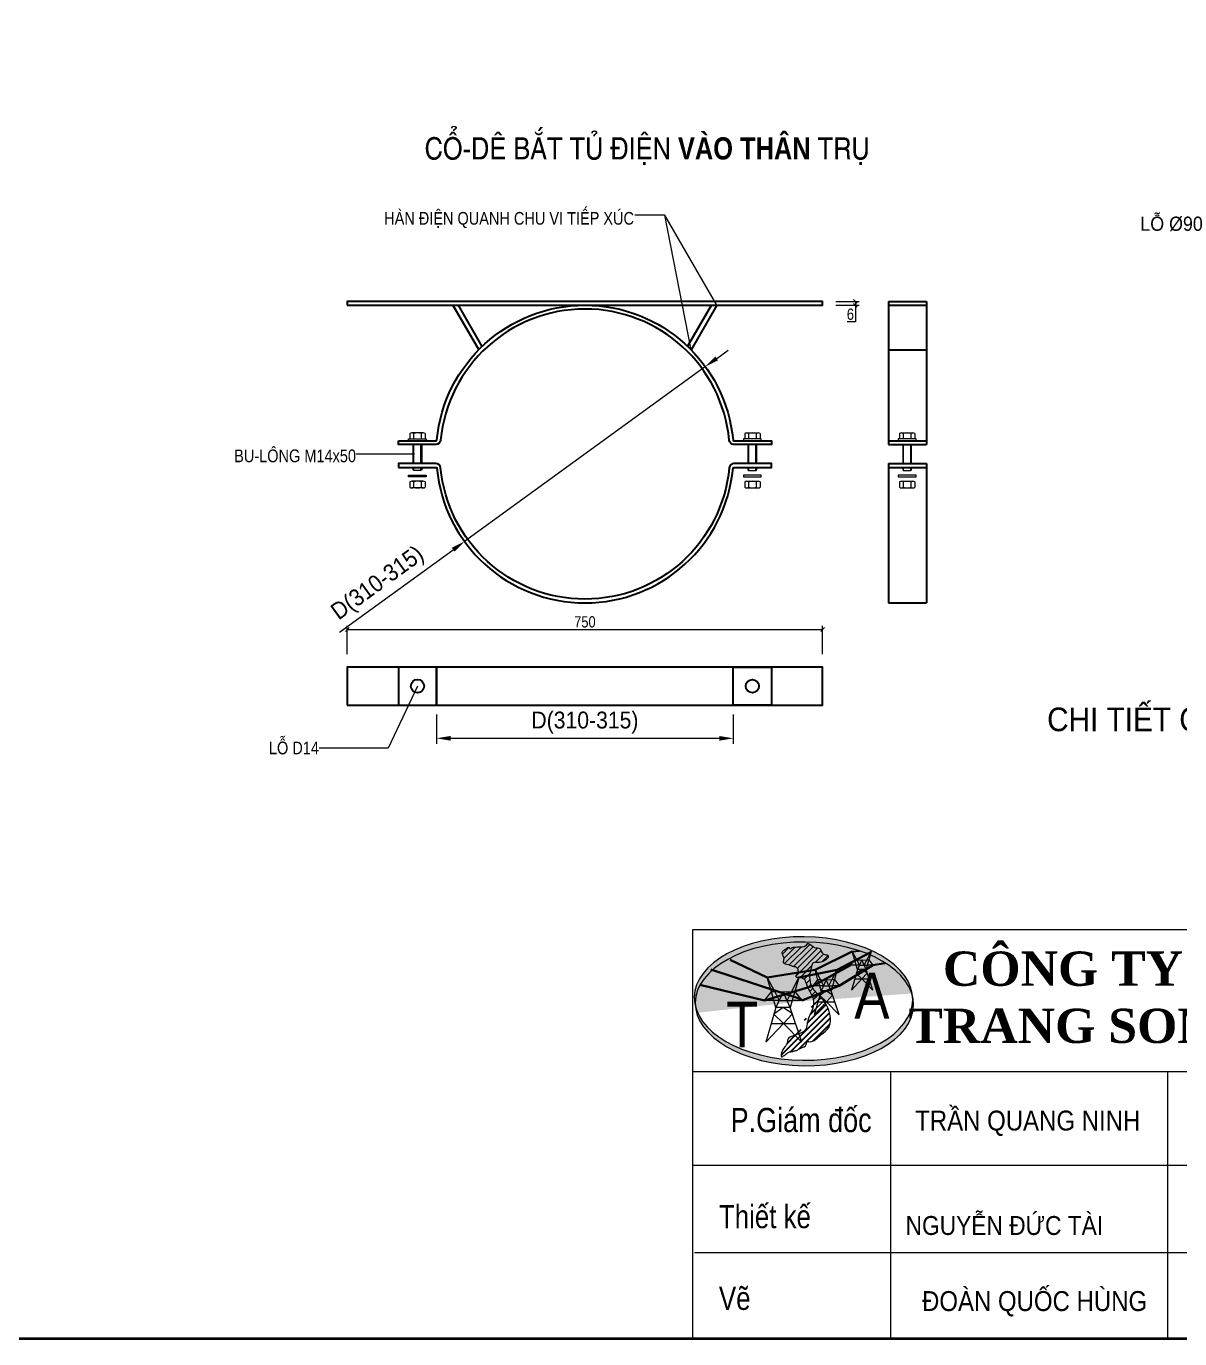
# Model space of a CAD drawing. Header units: millimetres. Extents: x -23083795 to 376618, y 113268 to 3804440.
# Drawn here: x 342228 to 348394, y 114394 to 121408 of the extents above; entities that cross this region are included whole.
import ezdxf
from ezdxf.enums import TextEntityAlignment as Align

# ---------------------------------------------------------------- set-up
doc = ezdxf.new("R2010")
doc.units = ezdxf.units.MM
doc.header["$LTSCALE"] = 6
for name, color, linetype, lineweight in [('DIM', 4, 'Continuous', 13), ('Duongcoban', 4, 'Continuous', 30), ('Khung', 7, 'Continuous', 20), ('Khung ten', 7, 'Continuous', 20), ('Netcoban', 4, 'Continuous', 25), ('netlonkhungten', 32, 'Continuous', 35), ('Netvua', 3, 'Continuous', 20), ('Text', 7, 'Continuous', 13)]:
    doc.layers.add(name, color=color, linetype=linetype, lineweight=lineweight)
doc.styles.get("Standard").update_dxf_attribs({"font": 'VHELVCN_1.TTF', "height": 60})
doc.styles.add('VN', font='VHELVEN_0.TTF')
doc.styles.add('VNI-HELVE', font='VHELVEN_0.TTF', dxfattribs={"width": 0.9})
doc.styles.add('VNI-Time', font='VTIMESN_1.TTF', dxfattribs={"width": 0.9})
doc.dimstyles.new('D50', dxfattribs={"dimtxt": 60, "dimasz": 75, "dimexe": 30, "dimexo": 50, "dimgap": 25, "dimtad": 1, "dimdec": 0, "dimdsep": 46, "dimtxsty": 'VNI-HELVE', "dimcen": 0, "dimclrd": 256, "dimclre": 256, "dimclrt": 7, "dimadec": 0, "dimazin": 0, "dimtfac": 1, "dimtdec": 0, "dimtmove": 1, "dimatfit": 3, "dimfxl": 1, "dimtolj": 1, "dimtzin": 0, "dimlwd": -1, "dimlwe": -1, "dimarcsym": 0})
doc.dimstyles.new('ISO-20', dxfattribs={"dimtxt": 35, "dimasz": 10, "dimexe": 10, "dimexo": 20, "dimgap": 10, "dimtad": 1, "dimtoh": 1, "dimdec": 0, "dimrnd": 1, "dimtxsty": 'Standard', "dimblk": 'OBLIQUE', "dimcen": 2.5, "dimclrd": 7, "dimclre": 7, "dimclrt": 7, "dimadec": 0, "dimazin": 0, "dimtfac": 1, "dimtdec": 0, "dimtmove": 0, "dimatfit": 3, "dimfxl": 1, "dimlwd": 0, "dimlwe": 0, "dimarcsym": 0})
doc.dimstyles.new('TU-10', dxfattribs={"dimtxt": 35, "dimasz": 20, "dimexe": 20, "dimexo": 70, "dimgap": 10, "dimtad": 1, "dimtoh": 1, "dimdec": 0, "dimlfac": 0.333333, "dimrnd": 1, "dimtxsty": 'Standard', "dimblk": 'OBLIQUE', "dimcen": 2.5, "dimclrd": 7, "dimclre": 7, "dimclrt": 7, "dimadec": 0, "dimazin": 0, "dimtfac": 1, "dimtdec": 0, "dimtmove": 0, "dimatfit": 3, "dimfxl": 1, "dimlwd": 0, "dimlwe": 0, "dimarcsym": 0})
pattern_1 = [(45, (-262210.55, 52092.975), (-15.69980445, 15.69980445), [])]

# ---------------------------------------------------------------- blocks, each defined once
blk = doc.blocks.new('*D187')
at = {"layer": 'Defpoints', "color": 0}
for p in [(344421.1, 117780), (346007.8, 117779.7), (346007.8, 117602.7)]:
    blk.add_point(p, dxfattribs=at)
at = {"layer": 'DIM'}
for p, q in [((344421.1, 117730), (344421.1, 117572.7)), ((346007.8, 117729.7), (346007.8, 117572.7)), ((344496.1, 117602.7), (345932.8, 117602.7))]:
    blk.add_line(p, q, dxfattribs=at)
for points in [[(344496.1, 117615.2), (344496.1, 117590.2), (344421.1, 117602.7)], [(345932.8, 117615.2), (345932.8, 117590.2), (346007.8, 117602.7)]]:
    blk.add_solid(points, dxfattribs=at)
at = {"layer": 'DIM', "color": 7, "insert": (345214.4, 117686.9), "char_height": 90, "attachment_point": 5, "style": 'VNI-HELVE'}
blk.add_mtext('\\A1;D(310-315)', dxfattribs=at)
blk = doc.blocks.new('_Oblique')
at = {"color": 0, "lineweight": -2}
blk.add_line((-0.5, -0.5), (0.5, 0.5), dxfattribs=at)
blk = doc.blocks.new('*D188')
at = {"layer": 'Defpoints', "color": 0}
for p in [(346485, 118184), (343943.9, 117983.2), (346485, 117983.2)]:
    blk.add_point(p, dxfattribs=at)
at = {"layer": 'Netcoban', "color": 7, "lineweight": 0}
for p, q in [((343943.9, 118053.2), (343943.9, 118204)), ((343943.9, 118184), (346485, 118184)), ((346485, 118053.2), (346485, 118204))]:
    blk.add_line(p, q, dxfattribs=at)
at = {"layer": 'Netcoban', "color": 7, "lineweight": 0, "xscale": 20, "yscale": 20, "zscale": 20, "rotation": 180}
blk.add_blockref('_Oblique', (343943.9, 118184), dxfattribs=at)
at = {"layer": 'Netcoban', "color": 7, "lineweight": 0, "xscale": 20, "yscale": 20, "zscale": 20}
blk.add_blockref('_Oblique', (346485, 118184), dxfattribs=at)
at = {"layer": 'Netcoban', "color": 7, "insert": (345214.4, 118224.6), "char_height": 60, "attachment_point": 5}
blk.add_mtext('750', dxfattribs=at)
blk = doc.blocks.new('*D189')
at = {"layer": 'Defpoints', "color": 0}
for p in [(345858.2, 119588.8), (344570.7, 118654.6)]:
    blk.add_point(p, dxfattribs=at)
at = {"layer": 'DIM'}
for p, q in [((345918.9, 119632.8), (345979.6, 119676.9)), ((345858.2, 119588.8), (344570.7, 118654.6)), ((343903.3, 118170.3), (344510, 118610.5))]:
    blk.add_line(p, q, dxfattribs=at)
for points in [[(345911.5, 119642.9), (345926.2, 119622.7), (345858.2, 119588.8)], [(344502.7, 118620.6), (344517.4, 118600.4), (344570.7, 118654.6)]]:
    blk.add_solid(points, dxfattribs=at)
at = {"layer": 'DIM', "color": 7, "insert": (344110.9, 118424.9), "char_height": 90, "attachment_point": 5, "rotation": 35.96516, "style": 'VNI-HELVE'}
blk.add_mtext('\\A1;D(310-315)', dxfattribs=at)
blk = doc.blocks.new('*D190')
at = {"layer": 'Defpoints', "color": 0}
for p in [(346485, 119937.3), (346485, 119917), (346660.1, 119917)]:
    blk.add_point(p, dxfattribs=at)
at = {"layer": 'Netcoban', "color": 7, "lineweight": 0}
for p, q in [((346555, 119937.3), (346680.1, 119937.3)), ((346660.1, 119937.3), (346660.1, 119917)), ((346555, 119917), (346680.1, 119917)), ((346660.1, 119917), (346660.1, 119827.7)), ((346660.1, 119827.7), (346617, 119827.7))]:
    blk.add_line(p, q, dxfattribs=at)
at = {"layer": 'Netcoban', "color": 7, "lineweight": 0, "xscale": 20, "yscale": 20, "zscale": 20}
for p, rotation in [((346660.1, 119937.3), 90), ((346660.1, 119917), 270)]:
    blk.add_blockref('_Oblique', p, dxfattribs=dict(at, rotation=rotation))
at = {"layer": 'Netcoban', "color": 7, "insert": (346633.6, 119868.4), "char_height": 60, "attachment_point": 5}
blk.add_mtext('6', dxfattribs=at)
blk = doc.blocks.new('COTLOGO')
at = {"layer": 'Khung'}
for p, q in [((31212.1, 146981.8), (31220.3, 146966)), ((31216.6, 146966), (31212.1, 146981.8)), ((31238.4, 146966.1), (31246.5, 146981.8)), ((31246.5, 146981.8), (31242.1, 146966.5)), ((31246.5, 146981.8), (31242.1, 146966.5)), ((31209, 146956.8), (31216.6, 146966)), ((31220.3, 146966), (31216.6, 146966)), ((31219.3, 146956.8), (31216.6, 146966)), ((31220.3, 146966), (31238.6, 146966.4)), ((31220.3, 146966), (31225, 146956.8)), ((31229.3, 146966.2), (31221.5, 146949)), ((31237.1, 146949), (31229.3, 146966.2)), ((31233.6, 146956.8), (31238.4, 146966.1)), ((31238.6, 146966.4), (31242.1, 146966.5)), ((31242.1, 146966.5), (31239.3, 146956.8)), ((31242.1, 146966.5), (31249.6, 146956.8)), ((31219.3, 146956.8), (31209, 146956.8)), ((31225, 146956.8), (31219.3, 146956.8)), ((31221.5, 146949), (31219.3, 146956.8)), ((31225, 146956.8), (31233.6, 146956.8)), ((31233.6, 146956.8), (31239.3, 146956.8)), ((31239.3, 146956.8), (31237.1, 146949)), ((31249.6, 146956.8), (31239.3, 146956.8)), ((31221.5, 146949), (31210.6, 146911.5)), ((31229.3, 146949), (31219.3, 146941.7)), ((31219.3, 146941.7), (31229.7, 146931.8)), ((31237.1, 146949), (31221.5, 146949)), ((31239.4, 146942.1), (31229.3, 146949)), ((31229.7, 146931.8), (31239.4, 146942.1)), ((31249.6, 146911.5), (31237.1, 146949)), ((31210.6, 146911.5), (31229.7, 146931.8)), ((31216.5, 146931.8), (31242.8, 146931.8)), ((31229.7, 146931.8), (31249.6, 146911.5))]:
    blk.add_line(p, q, dxfattribs=at)
blk.add_lwpolyline([(31237.1, 146949), (31229.3, 146966.2), (31221.5, 146949)], dxfattribs=at)

msp = doc.modelspace()

# ---------------------------------------------------------------- hatches: boundary and pattern name
h = msp.add_hatch()
h.set_pattern_fill('ANSI31', color=256, scale=177.623011, style=0)
h.set_pattern_definition(pattern_1)
edge = h.paths.add_edge_path()
edge.add_spline(control_points=[(346430.00707, 116224.46857), (346430.77924, 116222.60911), (346440.3554, 116197.20241), (346432.78424, 116147.96556), (346400.43305, 116096.96225), (346401.87838, 116042.31465), (346358.78181, 116022.77423), (346329.33604, 116014.56197), (346294.07144, 115999.90794), (346299.57947, 115962.6454), (346272.37345, 115948.25037), (346270.62965, 115930.17381), (346263.122, 115923.42033), (346266.32837, 115913.83312), (346260.29181, 115896.51837), (346280.18093, 115907.28073), (346290.26749, 115916.94547), (346305.90557, 115927.85398), (346320.30226, 115928.37888), (346333.80019, 115932.27658), (346350.35424, 115935.85861), (346369.73555, 115951.84067), (346402.04552, 115954.68463), (346398.93042, 115984.77091), (346423.13913, 115977.9256), (346449.29334, 115993.56726), (346480.49397, 116024.51336), (346528.78884, 116055.35615), (346528.36862, 116121.76772), (346511.30748, 116170.06739), (346486.67905, 116207.66725), (346468.31392, 116225.39377), (346458.63719, 116235.64028)], knot_values=[325.2065401229, 325.2065401229, 325.2065401229, 325.2065401229, 329.3844731738, 381.6250710517, 416.9810768634, 456.3326094966, 477.659535536, 506.1850717693, 524.358493758, 546.7861121352, 569.0085848396, 577.6012925026, 582.5990451646, 587.2551023114, 598.191610277, 604.0603111456, 621.9080645466, 633.0664320861, 640.7890581099, 651.1470585155, 662.1706276019, 674.9075483351, 703.4941224785, 712.4215163118, 718.2547650629, 745.3790726193, 772.3795870547, 810.7015532213, 854.8148979211, 894.0482779137, 917.4558884682, 946.5418220516, 946.5418220516, 946.5418220516, 946.5418220516], degree=3, periodic=0)
edge.add_line((346499.15735, 116188.00805), (346439.48005, 116124.77857))
edge.add_line((346439.48005, 116124.77857), (346468.74724, 116225.12323))
edge.add_spline(control_points=[(346430.00707, 116224.46857), (346430.77924, 116222.60911), (346440.3554, 116197.20241), (346432.78424, 116147.96556), (346400.43305, 116096.96225), (346401.87838, 116042.31465), (346358.78181, 116022.77423), (346329.33604, 116014.56197), (346294.07144, 115999.90794), (346299.57947, 115962.6454), (346272.37345, 115948.25037), (346270.62965, 115930.17381), (346263.122, 115923.42033), (346266.32837, 115913.83312), (346260.29181, 115896.51837), (346280.18093, 115907.28073), (346290.26749, 115916.94547), (346305.90557, 115927.85398), (346320.30226, 115928.37888), (346333.80019, 115932.27658), (346350.35424, 115935.85861), (346369.73555, 115951.84067), (346402.04552, 115954.68463), (346398.93042, 115984.77091), (346423.13913, 115977.9256), (346449.29334, 115993.56726), (346480.49397, 116024.51336), (346528.78884, 116055.35615), (346528.36862, 116121.76772), (346511.30748, 116170.06739), (346486.67905, 116207.66725), (346468.31392, 116225.39377), (346458.63719, 116235.64028)], knot_values=[325.2065401229, 325.2065401229, 325.2065401229, 325.2065401229, 329.3844731738, 381.6250710517, 416.9810768634, 456.3326094966, 477.659535536, 506.1850717693, 524.358493758, 546.7861121352, 569.0085848396, 577.6012925026, 582.5990451646, 587.2551023114, 598.191610277, 604.0603111456, 621.9080645466, 633.0664320861, 640.7890581099, 651.1470585155, 662.1706276019, 674.9075483351, 703.4941224785, 712.4215163118, 718.2547650629, 745.3790726193, 772.3795870547, 810.7015532213, 854.8148979211, 894.0482779137, 917.4558884682, 946.5418220516, 946.5418220516, 946.5418220516, 946.5418220516], degree=3, periodic=0)
edge.add_line((346458.63719, 116235.64028), (346430.00707, 116224.46857))
edge.add_spline(control_points=[(346430.00707, 116224.46857), (346430.77924, 116222.60911), (346440.3554, 116197.20241), (346432.78424, 116147.96556), (346400.43305, 116096.96225), (346401.87838, 116042.31465), (346358.78181, 116022.77423), (346329.33604, 116014.56197), (346294.07144, 115999.90794), (346299.57947, 115962.6454), (346272.37345, 115948.25037), (346270.62965, 115930.17381), (346263.122, 115923.42033), (346266.32837, 115913.83312), (346260.29181, 115896.51837), (346280.18093, 115907.28073), (346290.26749, 115916.94547), (346305.90557, 115927.85398), (346320.30226, 115928.37888), (346333.80019, 115932.27658), (346350.35424, 115935.85861), (346369.73555, 115951.84067), (346402.04552, 115954.68463), (346398.93042, 115984.77091), (346423.13913, 115977.9256), (346449.29334, 115993.56726), (346480.49397, 116024.51336), (346528.78884, 116055.35615), (346528.36862, 116121.76772), (346511.30748, 116170.06739), (346486.67905, 116207.66725), (346468.31392, 116225.39377), (346458.63719, 116235.64028)], knot_values=[325.2065401229, 325.2065401229, 325.2065401229, 325.2065401229, 329.3844731738, 381.6250710517, 416.9810768634, 456.3326094966, 477.659535536, 506.1850717693, 524.358493758, 546.7861121352, 569.0085848396, 577.6012925026, 582.5990451646, 587.2551023114, 598.191610277, 604.0603111456, 621.9080645466, 633.0664320861, 640.7890581099, 651.1470585155, 662.1706276019, 674.9075483351, 703.4941224785, 712.4215163118, 718.2547650629, 745.3790726193, 772.3795870547, 810.7015532213, 854.8148979211, 894.0482779137, 917.4558884682, 946.5418220516, 946.5418220516, 946.5418220516, 946.5418220516], degree=3, periodic=0)
edge.add_line((346359.08881, 116023.82999), (346373.71796, 115979.94256))
edge.add_line((346373.71796, 115979.94256), (346337.77319, 116016.64876))
at = {"layer": 'Duongcoban'}
h = msp.add_hatch(color=2, dxfattribs=at)
edge = h.paths.add_edge_path()
edge.add_ellipse((346382.99237, 116212.57129), major_axis=(-583.78164, 6.33658), ratio=0.5655754413, start_angle=183.233374708, end_angle=368.269123217)
edge.add_line((345803.01243, 116191.79688), (345804.0737, 116192.16343))
edge.add_ellipse((346387.81906, 116183.65186), major_axis=(-583.78164, 6.33658), ratio=0.5655754413, start_angle=235.144016234, end_angle=359.622540799, ccw=False)
edge.add_line((346724.40025, 116450.9671), (346743.20756, 116460.80907))
edge.add_line((346743.20756, 116460.80907), (346745.02101, 116464.3164))
edge.add_line((346745.02101, 116464.3164), (346739.40571, 116444.66282))
edge.add_ellipse((346387.81906, 116183.65186), major_axis=(-583.78164, 6.33658), ratio=0.5655754413, start_angle=188.269123217, end_angle=233.320823776, ccw=False)
at = {"layer": 'Khung ten'}
h = msp.add_hatch(color=256, dxfattribs=at)
edge = h.paths.add_edge_path()
edge.add_ellipse((346382.99237, 116212.57129), major_axis=(-583.78164, 6.33658), ratio=0.5655754413, start_angle=-176.766625292, end_angle=8.269123217)
edge.add_ellipse((346387.81906, 116183.65186), major_axis=(-583.78164, 6.33658), ratio=0.5655754413, start_angle=-171.730876783, end_angle=3.233374708, ccw=False)
h = msp.add_hatch(color=256, dxfattribs=at)
edge = h.paths.add_edge_path()
edge.add_ellipse((346387.81906, 116183.65186), major_axis=(-583.78164, 6.33658), ratio=0.5655754413, start_angle=188.269123217, end_angle=359.622540799, ccw=False)
edge.add_ellipse((346382.99237, 116212.57129), major_axis=(-583.78164, 6.33658), ratio=0.5655754413, start_angle=183.233374708, end_angle=368.269123217)
edge.add_line((345803.01243, 116191.79688), (345804.0737, 116192.16343))
h = msp.add_hatch(color=256, dxfattribs=at)
edge = h.paths.add_edge_path()
edge.add_ellipse((346382.99237, 116212.57129), major_axis=(-583.78164, 6.33658), ratio=0.5655754413, start_angle=-176.766625292, end_angle=8.269123217)
edge.add_ellipse((346387.81906, 116183.65186), major_axis=(-583.78164, 6.33658), ratio=0.5655754413, start_angle=-171.730876783, end_angle=3.233374708, ccw=False)
at = {"layer": 'Text'}
h = msp.add_hatch(color=256, dxfattribs=at)
h.set_gradient(color1=(0, 0, 255), one_color=1, tint=1)
edge = h.paths.add_edge_path()
edge.add_ellipse((346382.99237, 116212.57129), major_axis=(-583.78164, 6.33658), ratio=0.5655754413, start_angle=183.233374708, end_angle=368.269123217)
edge.add_line((345803.01243, 116191.79688), (345804.0737, 116192.16343))
edge.add_ellipse((346387.81906, 116183.65186), major_axis=(-583.78164, 6.33658), ratio=0.5655754413, start_angle=235.144016234, end_angle=359.622540799, ccw=False)
edge.add_line((346724.40025, 116450.9671), (346743.20756, 116460.80907))
edge.add_line((346743.20756, 116460.80907), (346745.02101, 116464.3164))
edge.add_line((346745.02101, 116464.3164), (346739.40571, 116444.66282))
edge.add_ellipse((346387.81906, 116183.65186), major_axis=(-583.78164, 6.33658), ratio=0.5655754413, start_angle=188.269123217, end_angle=233.320823776, ccw=False)
edge = h.paths.add_edge_path()
edge.add_ellipse((346387.81906, 116183.65186), major_axis=(-583.78164, 6.33658), ratio=0.5655754413, start_angle=3.233374709, end_angle=188.269123217)
edge.add_ellipse((346382.99237, 116212.57129), major_axis=(-583.78164, 6.33658), ratio=0.5655754413, start_angle=8.269123217, end_angle=183.233374708, ccw=False)
h = msp.add_hatch(dxfattribs=at)
h.set_pattern_fill('ANSI31', color=256, scale=177.623011, style=0)
h.set_pattern_definition(pattern_1)
edge = h.paths.add_edge_path()
edge.add_spline(control_points=[(346342.60027, 116485.30255), (346347.70605, 116485.80787), (346364.98187, 116487.51768), (346390.8883, 116484.50441), (346405.85167, 116513.39212), (346426.19299, 116492.56461), (346445.74756, 116479.0424), (346476.3577, 116485.23118), (346480.66675, 116455.75953), (346496.79356, 116444.516), (346536.54952, 116442.927), (346475.73215, 116395.12508), (346435.37999, 116413.09435), (346419.23862, 116357.01464), (346411.29295, 116309.87774), (346434.95491, 116263.13442), (346458.04758, 116234.9604), (346485.33288, 116209.72243), (346511.30748, 116170.06739), (346528.36862, 116121.76772), (346528.78884, 116055.35615), (346480.49397, 116024.51336), (346449.29334, 115993.56726), (346423.13913, 115977.9256), (346398.93042, 115984.77091), (346402.04552, 115954.68463), (346369.73555, 115951.84067), (346350.35424, 115935.85861), (346333.80019, 115932.27658), (346320.30226, 115928.37888), (346305.90557, 115927.85398), (346290.26749, 115916.94547), (346280.18093, 115907.28073), (346260.29181, 115896.51837), (346266.32837, 115913.83312), (346263.122, 115923.42033), (346270.62965, 115930.17381), (346272.37345, 115948.25037), (346299.57947, 115962.6454), (346294.07144, 115999.90794), (346329.33604, 116014.56197), (346358.78181, 116022.77423), (346401.87838, 116042.31465), (346400.43305, 116096.96225), (346432.78424, 116147.96556), (346442.62024, 116211.93108), (346409.55476, 116258.10226), (346396.11101, 116293.14761), (346384.07875, 116330.9927), (346327.67543, 116321.3428), (346354.29686, 116347.76559), (346354.07404, 116367.11132), (346344.07845, 116383.94319), (346323.08621, 116383.20922), (346306.32405, 116396.82019), (346266.72663, 116397.90226), (346284.79425, 116430.52509), (346259.66531, 116451.87733), (346277.28445, 116471.25273), (346289.91149, 116475.60052), (346296.72322, 116485.29943), (346308.62035, 116487.2815), (346311.3045, 116473.38495), (346318.53222, 116483.6575), (346328.99861, 116485.02957), (346337.74163, 116485.20504), (346342.60027, 116485.30255)], knot_values=[0, 0, 0, 0, 10.7735665845, 36.4532534733, 45.4679442593, 66.3045279719, 75.3944756711, 97.7216199934, 113.4382851597, 125.6911224312, 137.561709047, 178.2417659291, 199.701129756, 215.4548631019, 279.0507724077, 301.4044117601, 320.192794705, 354.2924737063, 377.7000842608, 416.9334642534, 461.0468089532, 499.3687751198, 526.3692895552, 553.4935971116, 559.3268458626, 568.254239696, 596.8408138394, 609.5777345726, 620.601303659, 630.9593040646, 638.6819300884, 649.8402976279, 667.6880510289, 673.5567518975, 684.4932598631, 689.1493170099, 694.1470696719, 702.7397773349, 724.9622500393, 747.3898684165, 765.5632904052, 794.0888266385, 815.4157526779, 854.7672853111, 890.1232911228, 942.3638890007, 973.9951801077, 1003.1788865432, 1022.1051133158, 1049.2720402717, 1062.8327235385, 1076.0292904817, 1089.8338192272, 1096.0900800592, 1116.7058842414, 1137.4361290827, 1150.6731388105, 1174.7028723421, 1185.0988354929, 1197.2627979239, 1201.6706222426, 1209.4680776792, 1215.0854598908, 1219.5329080381, 1227.4927713461, 1237.4490430488, 1237.4490430488, 1237.4490430488, 1237.4490430488], degree=3, periodic=0)

# ---------------------------------------------------------------- linework, layer by layer
at = {"color": 7}
msp.add_line((346645.00031, 116463.87098), (346682.15785, 116467.77714), dxfattribs=at)
at = {"layer": 'Duongcoban', "color": 2}
for p, q in [((346189.20982, 116325.10024), (345990.59146, 116418.76119)), ((346444.85222, 116366.52646), (346643.71713, 116464.3164)), ((346563.04008, 116366.52646), (346743.20756, 116460.80907)), ((346371.277, 116209.39984), (345887.09046, 116366.62971)), ((346189.52909, 116325.2967), (346444.85222, 116366.52646)), ((346358.36888, 116325.2967), (346563.04008, 116366.52646)), ((346434.10787, 116280.57165), (346634.50769, 116390.64085)), ((346573.78443, 116280.57165), (346754.23046, 116390.64085)), ((346754.23046, 116390.64085), (346820.08885, 116400.5276)), ((346174.18001, 116202.50411), (345829.58112, 116286.40138)), ((346174.18001, 116202.50411), (346434.10787, 116280.57165)), ((346373.71796, 116202.50411), (346573.78443, 116280.57165))]:
    msp.add_line(p, q, dxfattribs=at)
at = {"layer": 'Khung'}
for points in [[(354578.63975, 114399.52338), (354578.63975, 116579.43536), (345789.26319, 116579.43536), (345789.26319, 114399.52338)], [(345789.26319, 115821.66543), (354578.63975, 115821.66543)], [(346850.59746, 114399.52338), (346850.59746, 115821.66543)], [(348329.76036, 114399.52338), (348329.76036, 115821.66543)], [(345789.26319, 115321.7981), (349599.7958, 115321.7981)], [(345800.2886, 114855.42437), (354578.63975, 114855.42437)], [(345789.26319, 114399.52338), (354578.63975, 114399.52338)]]:
    msp.add_lwpolyline(points, dxfattribs=at)
at = {"layer": 'Netcoban'}
for p, q in [((346836.67628, 119937.34033), (346836.67628, 119172.82524)), ((346836.67628, 119937.34033), (347039.95763, 119937.34033)), ((347039.95763, 119937.34033), (347039.95763, 119172.82524)), ((344508.85662, 119917.01219), (344646.55623, 119678.50948)), ((344665.2486, 119696.95368), (344538.19776, 119917.01219)), ((345763.64047, 119696.95368), (345890.69132, 119917.01219)), ((345920.03245, 119917.01219), (345782.33285, 119678.50948)), ((346836.67628, 119917.01219), (347039.95763, 119917.01219)), ((346836.67628, 119678.50948), (347039.95763, 119678.50948)), ((346836.67628, 119193.15337), (347039.95763, 119193.15337)), ((346836.67628, 119172.82524), (347039.95763, 119172.82524)), ((346836.67628, 119070.52258), (347039.95763, 119070.52258)), ((346836.67628, 119070.52258), (346836.67628, 118326.33564)), ((346836.67628, 119050.19445), (347039.95763, 119050.19445)), ((347039.95763, 119070.52258), (347039.95763, 118326.33564)), ((346836.67628, 118326.33564), (347039.95763, 118326.33564))]:
    msp.add_line(p, q, dxfattribs=at)
for points in [[(343943.9361, 119917.01219), (346484.95298, 119917.01219), (346484.95298, 119937.34033), (343943.9361, 119937.34033)], [(343943.9361, 117779.96015), (346484.95298, 117779.96015), (346484.95298, 117983.24151), (343943.9361, 117983.24151)], [(344217.7993, 117779.96015), (344421.08065, 117779.96015), (344421.08065, 117983.24151), (344217.7993, 117983.24151)], [(344421.08065, 117779.96015), (346007.77747, 117779.96015), (346007.77747, 117983.24151), (344421.08065, 117983.24151)], [(346211.05881, 117779.80839), (346007.77746, 117779.83935), (346007.80842, 117983.12069), (346211.08976, 117983.08974)]]:
    msp.add_lwpolyline(points, close=True, dxfattribs=at)
for points in [[(344217.7993, 119192.82238), (344417.66252, 119192.82238, 0.3865446749), (344422.72145, 119197.42041, -0.9087036298), (346006.1361, 119197.7493, 0.3864253077), (346011.19483, 119193.15337), (346211.08976, 119193.15337), (346211.08976, 119172.82524), (346011.19483, 119172.82524, -0.3864253077), (345985.90117, 119195.80488, 0.9087036298), (344442.95718, 119195.4844, -0.3865446749), (344417.66252, 119172.49425), (344217.7993, 119172.49425), (344217.7993, 119192.82238)], [(344217.7993, 119050.52544), (344417.66252, 119050.52544, -0.3865446749), (344422.72145, 119045.92741, 0.9087036298), (346006.1361, 119045.59852, -0.3864253077), (346011.19483, 119050.19445), (346211.08976, 119050.19445), (346211.08976, 119070.52258), (346011.19483, 119070.52258, 0.3864253077), (345985.90117, 119047.54294, -0.9087036298), (344442.95718, 119047.86342, 0.3865446749), (344417.66252, 119070.85357), (344217.7993, 119070.85357), (344217.7993, 119050.52544)]]:
    msp.add_lwpolyline(points, format="xyb", dxfattribs=at)
for centre in [(344319.43998, 117881.60083), (346109.43361, 117881.46454)]:
    msp.add_circle(centre, 35.57424, dxfattribs=at)
at = {"layer": 'netlonkhungten'}
for points in [[(334738.27831, 128766.5771), (354578.63975, 128766.5771), (354578.63975, 114394.41284), (334738.27831, 114394.41284)], [(334744.38304, 128762.1549), (354578.63975, 128762.1549), (354578.63975, 114394.41284), (334744.38304, 114394.41284)]]:
    msp.add_lwpolyline(points, close=True, dxfattribs=at)
at = {"layer": 'Netvua'}
for p, q in [((344277.98612, 119230.78731), (344277.98612, 119202.3824)), ((344349.87191, 119234.37197), (344288.25552, 119234.37197)), ((344298.52492, 119230.78731), (344298.52492, 119202.3824)), ((344339.60251, 119230.78731), (344339.60251, 119202.3824)), ((344360.1413, 119230.78731), (344360.1413, 119202.3824)), ((346068.74778, 119230.78731), (346068.74778, 119202.3824)), ((346079.01717, 119234.37197), (346140.63356, 119234.37197)), ((346089.28657, 119230.78731), (346089.28657, 119202.3824)), ((346130.36416, 119230.78731), (346130.36416, 119202.3824)), ((346150.90296, 119230.78731), (346150.90296, 119202.3824)), ((346895.92244, 119230.78731), (346895.92244, 119202.3824)), ((346906.19184, 119234.37197), (346967.80822, 119234.37197)), ((346916.46123, 119230.78731), (346916.46123, 119202.3824)), ((346957.53882, 119230.78731), (346957.53882, 119202.3824)), ((346978.07762, 119230.78731), (346978.07762, 119202.3824)), ((344300.09079, 119070.52258), (344300.09079, 119172.82524)), ((344338.03664, 119070.52258), (344338.03664, 119172.82524)), ((346090.85244, 119070.52258), (346090.85244, 119172.82524)), ((346128.79829, 119070.52258), (346128.79829, 119172.82524)), ((346918.0271, 119070.52258), (346918.0271, 119172.82524)), ((346955.97295, 119070.52258), (346955.97295, 119172.82524)), ((344300.09079, 119032.98127), (344300.09079, 119050.19445)), ((344338.03664, 119032.98127), (344338.03664, 119050.19445)), ((346090.85244, 119032.98127), (346090.85244, 119050.19445)), ((346128.79829, 119032.98127), (346128.79829, 119050.19445)), ((346918.0271, 119032.98127), (346918.0271, 119050.19445)), ((346955.97295, 119032.98127), (346955.97295, 119050.19445)), ((344277.98612, 118972.96944), (344277.98612, 118944.56452)), ((344349.87191, 118976.5541), (344288.25552, 118976.5541)), ((344298.52492, 118972.96944), (344298.52492, 118944.56452)), ((344339.60251, 118972.96944), (344339.60251, 118944.56452)), ((344360.1413, 118972.96944), (344360.1413, 118944.56452)), ((346068.74778, 118972.96944), (346068.74778, 118944.56452)), ((346079.01717, 118976.5541), (346140.63356, 118976.5541)), ((346089.28657, 118972.96944), (346089.28657, 118944.56452)), ((346130.36416, 118972.96944), (346130.36416, 118944.56452)), ((346150.90296, 118972.96944), (346150.90296, 118944.56452)), ((346895.92244, 118972.96944), (346895.92244, 118944.56452)), ((346906.19184, 118976.5541), (346967.80822, 118976.5541)), ((346916.46123, 118972.96944), (346916.46123, 118944.56452)), ((346957.53882, 118972.96944), (346957.53882, 118944.56452)), ((346978.07762, 118972.96944), (346978.07762, 118944.56452)), ((344349.87191, 118940.97986), (344288.25552, 118940.97986)), ((346079.01717, 118940.97986), (346140.63356, 118940.97986)), ((346906.19184, 118940.97986), (346967.80822, 118940.97986))]:
    msp.add_line(p, q, dxfattribs=at)
for points in [[(344366.49603, 119193.15337), (344271.6314, 119193.15337), (344271.6314, 119202.3824), (344366.49603, 119202.3824)], [(346062.39305, 119193.15337), (346157.25768, 119193.15337), (346157.25768, 119202.3824), (346062.39305, 119202.3824)], [(346889.56771, 119193.15337), (346984.43234, 119193.15337), (346984.43234, 119202.3824), (346889.56771, 119202.3824)], [(344366.49603, 119000.14715), (344271.6314, 119000.14715), (344271.6314, 119009.37617), (344366.49603, 119009.37617)], [(346062.39305, 119000.14715), (346157.25768, 119000.14715), (346157.25768, 119009.37617), (346062.39305, 119009.37617)], [(346889.56771, 119000.14715), (346984.43234, 119000.14715), (346984.43234, 119009.37617), (346889.56771, 119009.37617)]]:
    msp.add_lwpolyline(points, close=True, dxfattribs=at)
for points in [[(344295.34756, 119070.52258), (344295.34756, 119172.82524)], [(344342.77987, 119172.82524), (344342.77987, 119070.52258)], [(346086.10921, 119172.82524), (346086.10921, 119070.52258)], [(346133.54152, 119070.52258), (346133.54152, 119172.82524)], [(346913.28387, 119172.82524), (346913.28387, 119070.52258)], [(346960.71619, 119070.52258), (346960.71619, 119172.82524)], [(344342.77987, 119050.19445), (344342.77987, 119037.7245), (344338.03664, 119032.98127), (344300.09079, 119032.98127), (344295.34756, 119037.7245), (344295.34756, 119050.19445)], [(346086.10921, 119050.19445), (346086.10921, 119037.7245), (346090.85244, 119032.98127), (346128.79829, 119032.98127), (346133.54152, 119037.7245), (346133.54152, 119050.19445)], [(346913.28387, 119050.19445), (346913.28387, 119037.7245), (346918.0271, 119032.98127), (346955.97295, 119032.98127), (346960.71619, 119037.7245), (346960.71619, 119050.19445)]]:
    msp.add_lwpolyline(points, dxfattribs=at)
for centre, radius, start, end in [((344288.25552, 119217.86967), 16.5023, 51.515642618, 128.484357382), ((344319.06371, 119173.73976), 60.63221, 70.199632581, 109.800367419), ((344349.87191, 119217.86967), 16.5023, 51.515642618, 128.484357382), ((346079.01717, 119217.86967), 16.5023, 51.515642618, 128.484357382), ((346109.82537, 119173.73976), 60.63221, 70.199632581, 109.800367419), ((346140.63356, 119217.86967), 16.5023, 51.515642618, 128.484357382), ((346906.19184, 119217.86967), 16.5023, 51.515642618, 128.484357382), ((346937.00003, 119173.73976), 60.63221, 70.199632581, 109.800367419), ((346967.80822, 119217.86967), 16.5023, 51.515642618, 128.484357382), ((344288.25552, 118960.0518), 16.5023, 51.515642618, 128.484357382), ((344288.25552, 118957.48216), 16.5023, 231.515642618, 308.484357382), ((344319.06371, 118915.92189), 60.63221, 70.199632581, 109.800367419), ((344319.06371, 119001.61207), 60.63221, 250.199632581, 289.800367419), ((344349.87191, 118960.0518), 16.5023, 51.515642618, 128.484357382), ((344349.87191, 118957.48216), 16.5023, 231.515642618, 308.484357382), ((346079.01717, 118960.0518), 16.5023, 51.515642618, 128.484357382), ((346079.01717, 118957.48216), 16.5023, 231.515642618, 308.484357382), ((346109.82537, 118915.92189), 60.63221, 70.199632581, 109.800367419), ((346109.82537, 119001.61207), 60.63221, 250.199632581, 289.800367419), ((346140.63356, 118960.0518), 16.5023, 51.515642618, 128.484357382), ((346140.63356, 118957.48216), 16.5023, 231.515642618, 308.484357382), ((346906.19184, 118960.0518), 16.5023, 51.515642618, 128.484357382), ((346906.19184, 118957.48216), 16.5023, 231.515642618, 308.484357382), ((346937.00003, 118915.92189), 60.63221, 70.199632581, 109.800367419), ((346937.00003, 119001.61207), 60.63221, 250.199632581, 289.800367419), ((346967.80822, 118960.0518), 16.5023, 51.515642618, 128.484357382), ((346967.80822, 118957.48216), 16.5023, 231.515642618, 308.484357382)]:
    msp.add_arc(centre, radius, start, end, dxfattribs=at)
at = {"layer": 'Text', "extrusion": (0, 0, -1)}
for centre in [(346382.99237, 116212.57129), (346387.81906, 116183.65186)]:
    msp.add_ellipse(centre, major_axis=(-583.78164, 6.33658), ratio=0.5655754413, dxfattribs=at)
at = {"layer": 'Text'}
msp.add_open_spline([(346342.60027, 116485.30255), (346347.70605, 116485.80787), (346364.98187, 116487.51768), (346390.8883, 116484.50441), (346405.85167, 116513.39212), (346426.19299, 116492.56461), (346445.74756, 116479.0424), (346476.3577, 116485.23118), (346480.66675, 116455.75953), (346496.79356, 116444.516), (346536.54952, 116442.927), (346475.73215, 116395.12508), (346435.37999, 116413.09435), (346419.23862, 116357.01464), (346411.29295, 116309.87774), (346434.95491, 116263.13442), (346458.04758, 116234.9604), (346485.33288, 116209.72243), (346511.30748, 116170.06739), (346528.36862, 116121.76772), (346528.78884, 116055.35615), (346480.49397, 116024.51336), (346449.29334, 115993.56726), (346423.13913, 115977.9256), (346398.93042, 115984.77091), (346402.04552, 115954.68463), (346369.73555, 115951.84067), (346350.35424, 115935.85861), (346333.80019, 115932.27658), (346320.30226, 115928.37888), (346305.90557, 115927.85398), (346290.26749, 115916.94547), (346280.18093, 115907.28073), (346260.29181, 115896.51837), (346266.32837, 115913.83312), (346263.122, 115923.42033), (346270.62965, 115930.17381), (346272.37345, 115948.25037), (346299.57947, 115962.6454), (346294.07144, 115999.90794), (346329.33604, 116014.56197), (346358.78181, 116022.77423), (346401.87838, 116042.31465), (346400.43305, 116096.96225), (346432.78424, 116147.96556), (346442.62024, 116211.93108), (346409.55476, 116258.10226), (346396.11101, 116293.14761), (346384.07875, 116330.9927), (346327.67543, 116321.3428), (346354.29686, 116347.76559), (346354.07404, 116367.11132), (346344.07845, 116383.94319), (346323.08621, 116383.20922), (346306.32405, 116396.82019), (346266.72663, 116397.90226), (346284.79425, 116430.52509), (346259.66531, 116451.87733), (346277.28445, 116471.25273), (346289.91149, 116475.60052), (346296.72322, 116485.29943), (346308.62035, 116487.2815), (346311.3045, 116473.38495), (346318.53222, 116483.6575), (346328.99861, 116485.02957), (346337.74163, 116485.20504), (346342.60027, 116485.30255)], degree=3, knots=[0, 0, 0, 0, 10.7735665845, 36.4532534733, 45.4679442593, 66.3045279719, 75.3944756711, 97.7216199934, 113.4382851597, 125.6911224312, 137.561709047, 178.2417659291, 199.701129756, 215.4548631019, 279.0507724077, 301.4044117601, 320.192794705, 354.2924737063, 377.7000842608, 416.9334642534, 461.0468089532, 499.3687751198, 526.3692895552, 553.4935971116, 559.3268458626, 568.254239696, 596.8408138394, 609.5777345726, 620.601303659, 630.9593040646, 638.6819300884, 649.8402976279, 667.6880510289, 673.5567518975, 684.4932598631, 689.1493170099, 694.1470696719, 702.7397773349, 724.9622500393, 747.3898684165, 765.5632904052, 794.0888266385, 815.4157526779, 854.7672853111, 890.1232911228, 942.3638890007, 973.9951801077, 1003.1788865432, 1022.1051133158, 1049.2720402717, 1062.8327235385, 1076.0292904817, 1089.8338192272, 1096.0900800592, 1116.7058842414, 1137.4361290827, 1150.6731388105, 1174.7028723421, 1185.0988354929, 1197.2627979239, 1201.6706222426, 1209.4680776792, 1215.0854598908, 1219.5329080381, 1227.4927713461, 1237.4490430488, 1237.4490430488, 1237.4490430488, 1237.4490430488], dxfattribs=at)

# ---------------------------------------------------------------- block references
at = {"layer": 'Duongcoban', "color": 2}
for p, xscale, yscale, zscale in [((254605.41376, -316955.44163), 2.948799405290629, 2.948799406516628, 2.948799405112086), ((239066.83162, -389289.8579), 3.440265972531051, 3.440265973680653, 3.440265972630767), ((192792.3568, -606040.96668), 4.914665674295975, 4.914665677340963, 4.91466567518681)]:
    msp.add_blockref('COTLOGO', p, dxfattribs=dict(at, xscale=xscale, yscale=yscale, zscale=zscale))

# ---------------------------------------------------------------- texts
at = {"insert": (345547.20583, 120740.09209), "char_height": 118.5807877, "width": 2685.8199273, "attachment_point": 5}
msp.add_mtext('{\\fVNI-Helve-Condense|b1|i0|c0|p2;COÅ-DEÂ BAÉT TUÛ ÑIEÄN VAØO THAÂN TRUÏ}', dxfattribs=at)
at = {"layer": 'Netcoban', "color": 7}
for s, insert, char_height, attachment_point in [('HAØN ÑIEÄN QUANH CHU VI TIEÁP XUÙC', (345476.68986, 120328.77221), 67.7604501, 9), ('BU-LOÂNG M14x50', (343990.64042, 119077.20611), 67.7604501, 9), ('LOÃ D14', (343792.54455, 117550.4435), 67.76045, 6)]:
    msp.add_mtext(s, dxfattribs=dict(at, insert=insert, char_height=char_height, attachment_point=attachment_point))
at = {"layer": 'Text', "width": 0.9}
for s, height, style, p in [('LOÃ Þ90', 75.839581, 'VNI-HELVE', (348350.56305, 120314.47373)), ('CHI TIEÁT COLLIER KEÏP OÁNG PVC D114 (TRAÏM NGOÀI)', 126.3993012, 'VNI-HELVE', (349685.27172, 117640.84007)), ('TRAÀN QUANG NINH', 106.5119108, 'VNI-Time', (347581.7445, 115507.04212)), ('NGUYEÃN ÑÖÙC TAØI', 101.0092392, 'VNI-Time', (347456.79637, 114949.09206)), ('ÑOAØN QUOÁC HUØNG', 106.5119108, 'VNI-Time', (347618.36654, 114542.4427))]:
    msp.add_text(s, height=height, dxfattribs=dict(at, style=style)).set_placement(p, align=Align.CENTER)
at = {"layer": 'Text'}
for s, p in [('A', (346654.68271, 116105.37131)), ('T', (345969.23262, 115950.69495))]:
    msp.add_text(s, height=245.73328, dxfattribs=at).set_placement(p)
at = {"layer": 'Text', "style": 'VN'}
for s, insert, char_height, width, attachment_point in [('{\\fTimes New Roman|b1|i0|c0|p18;CÔNG TY TNHH\\PTRANG SONG ANH}', (348212.30172, 116463.63467), 183.2195065, 3215.5023387, 2), ('{\\fArial|b0|i0|c0|p34;\\W0.8;P.\\fArial|b0|i0|c238|p34;G\\fArial|b0|i0|c0|p34;iám\\fArial|b0|i0|c238|p34; đ\\fArial|b0|i0|c0|p34;ốc}', (345993.32309, 115562.29131), 129.14282221, 1440.9894137, 4), ('{\\fArial|b0|i0|c238|p34;\\W0.8;Thi\\fArial|b0|i0|c0|p34;ết kế}', (345930.82988, 115046.26859), 123.7080618, 1380.3477759, 4), ('{\\fArial|b0|i0|c0|p34;\\W0.8;Vẽ}', (345930.82988, 114609.55343), 123.7080618, 1380.3477759, 4)]:
    msp.add_mtext(s, dxfattribs=dict(at, insert=insert, char_height=char_height, width=width, attachment_point=attachment_point))

# ---------------------------------------------------------------- dimensions: what is measured, and where the dimension line sits
at = {"layer": 'DIM'}
dim = msp.add_diameter_dim_2p(p1=(345858.1709, 119588.77065), p2=(344570.71818, 118654.57717), text='D(310-315)', dimstyle='D50', override={"dimtxt": 90}, dxfattribs=at)
dim.commit()
dim.dimension.update_dxf_attribs({"geometry": '*D189', "text_midpoint": (344160.31557, 118356.78337), "dimtype": 163})
dim = msp.add_linear_dim(base=(346007.77744, 117602.70708), p1=(344421.08065, 117779.96015), p2=(346007.77744, 117779.71854), text='D(310-315)', dimstyle='D50', override={"dimtxt": 90}, dxfattribs=at)
dim.commit()
dim.dimension.update_dxf_attribs({"geometry": '*D187', "text_midpoint": (345214.42905, 117686.87142)})
at = {"layer": 'Netcoban'}
dim = msp.add_linear_dim(base=(346660.11402, 119917.01219), p1=(346484.95298, 119937.34033), p2=(346484.95298, 119917.01219), angle=90, text='6', dimstyle='TU-10', dxfattribs=at)
dim.commit()
dim.dimension.update_dxf_attribs({"geometry": '*D190', "text_midpoint": (346633.55402, 119827.74482), "dimtype": 160})
dim = msp.add_linear_dim(base=(346484.95298, 118183.95167), p1=(343943.9361, 117983.24151), p2=(346484.95298, 117983.24151), text='750', dimstyle='TU-10', dxfattribs=at)
dim.commit()
dim.dimension.update_dxf_attribs({"geometry": '*D188', "text_midpoint": (345214.44454, 118224.59167)})

# ---------------------------------------------------------------- leaders
for points in [[(345782.33285, 119678.50948), (345641.34706, 120398.56098), (345480.49972, 120398.56098)], [(345920.03245, 119917.01219), (345641.34706, 120398.56098), (345480.49972, 120398.56098)], [(344304.14382, 119121.67391), (343991.27567, 119121.67391)], [(344319.43998, 117881.60083), (344161.81005, 117550.4435), (343793.1798, 117550.4435)]]:
    msp.add_leader(points, dimstyle='ISO-20', override={"dimgap": 0.625, "dimtad": 0}, dxfattribs=at)

doc.saveas('drawing.dxf')
